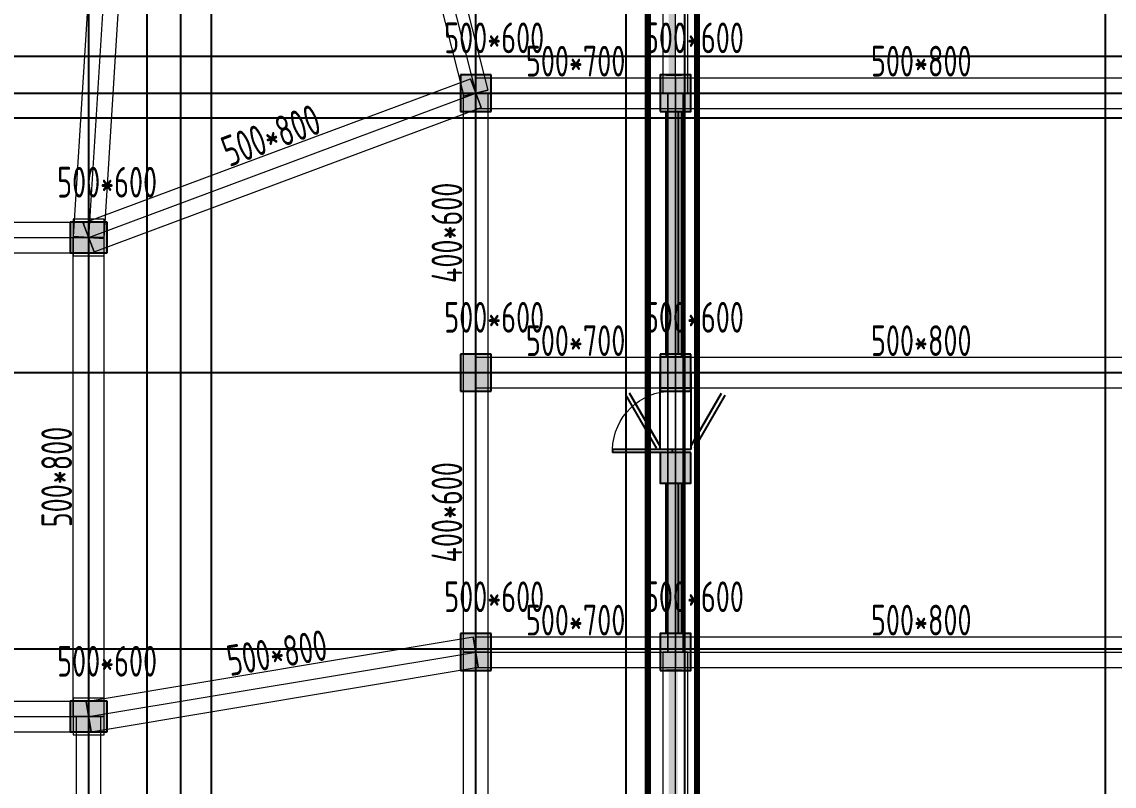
# Model space of a CAD drawing. Extents: x 369444 to 684549, y -549309 to 575337.
# Drawn here: x 488087 to 505864, y 432274 to 444718 of the extents above; entities that cross this region are included whole.
import ezdxf

# ---------------------------------------------------------------- set-up
doc = ezdxf.new("R2010")
doc.units = 0
doc.header["$LTSCALE"] = 1000
doc.header["$MEASUREMENT"] = 0
doc.linetypes.add('DASH', pattern=[0.35, 0.25, -0.1])
for name, color, linetype, lineweight, true_color in [('-1-0-1', 7, 'Continuous', 0, 0xc0c0c0), ('-1-1-2', 7, 'Continuous', 0, 0xc0c0c0), ('-2-0-1', 1, 'Continuous', 0, 0xff0000), ('-2-1-2', 9, 'Continuous', 0, 0x808080), ('1-6-1', 7, 'Continuous', 0, 0x55ff55), ('1-6-2', 7, 'Continuous', 0, 0x55ff55), ('11-6-1', 2, 'Continuous', 0, 0xffff00), ('11-6-2', 2, 'Continuous', 0, 0xffff00), ('11-6-5', 2, 'Continuous', 0, 0xffff00), ('12-6-1', 4, 'Continuous', 0, 0x00ffff), ('12-6-2', 4, 'Continuous', 0, 0x00ffff), ('12-6-5', 4, 'Continuous', 0, 0x00ffff)]:
    doc.layers.add(name, color=color, linetype=linetype, lineweight=lineweight, true_color=true_color)
for name, color, linetype in [('A-WALL-HATCH', 8, 'Continuous'), ('COLUMN', 9, 'Continuous'), ('DOTE', 1, 'Continuous'), ('PUB_HATCH', 8, 'Continuous'), ('WALL', 9, 'Continuous'), ('WINDOW', 4, 'Continuous'), ('防火分区线', 7, 'Continuous')]:
    doc.layers.add(name, color=color, linetype=linetype)
doc.styles.add('yjkcad', font='yjkeng.shx', dxfattribs={"width": 0.7, "height": 250, "bigfont": 'yjkchn.shx'})

# ---------------------------------------------------------------- blocks, each defined once
blk = doc.blocks.new('$DorLib2D$00000213')
at = {"color": 0, "linetype": 'DASH', "const_width": 0.02}
blk.add_lwpolyline([(0.5, 0), (-0.5, 0)], dxfattribs=at)
blk = doc.blocks.new('$DorLib2D$00000001')
for p, q in [((0.45, 0.975), (0.5, 0.975)), ((0.45, 0), (0.45, 0.975)), ((0.5, 0), (0.5, 0.975)), ((0.5, 0), (0.45, 0))]:
    blk.add_line(p, q)
at = {"lineweight": 13}
blk.add_arc((0.475, 0), 0.975, 91.4693, 180, dxfattribs=at)
blk = doc.blocks.new('_FZH')
blk.add_lwpolyline([(-0.5, -0.5), (0.5, -0.5), (0.5, 0.5), (-0.5, 0.5)], close=True)
at = {"layer": 'PUB_HATCH'}
blk.add_solid([(-0.5, -0.5), (0.5, -0.5), (-0.5, 0.5), (0.5, 0.5)], dxfattribs=at)
blk = doc.blocks.new('$DorLib2D$00000193')
at = {"color": 0}
blk.add_line((-0.5, 0.1), (0.366, 0.6), dxfattribs=at)
at = {"color": 0, "const_width": 0.0333}
blk.add_lwpolyline([(-0.533, 0.158), (0.333, 0.658)], dxfattribs=at)

msp = doc.modelspace()

# ---------------------------------------------------------------- hatches: boundary and pattern name
at = {"layer": 'A-WALL-HATCH'}
for points in [[(495724.7, 443256.6), (495724.7, 443856.6), (495224.7, 443856.6), (495224.7, 443256.6)], [(498974.7, 443256.6), (498974.7, 443856.6), (498474.7, 443856.6), (498474.7, 443256.6)], [(489474.9, 440956.9), (489474.9, 441456.9), (488874.9, 441456.9), (488874.9, 440956.9)], [(495724.7, 438706.6), (495724.7, 439306.6), (495224.7, 439306.6), (495224.7, 438706.6)], [(498974.7, 438706.6), (498974.7, 439306.6), (498474.7, 439306.6), (498474.7, 438706.6)], [(498974.6, 437206.7), (498974.6, 437706.7), (498474.6, 437706.7), (498474.6, 437206.7)], [(495724.7, 434156.6), (495724.7, 434756.6), (495224.7, 434756.6), (495224.7, 434156.6)], [(498974.7, 434156.6), (498974.7, 434756.6), (498474.7, 434756.6), (498474.7, 434156.6)], [(489474.9, 433157), (489474.9, 433657), (488874.9, 433657), (488874.9, 433157)]]:
    msp.add_hatch(color=256, dxfattribs=at).paths.add_polyline_path(points)
at = {"layer": 'PUB_HATCH'}
for points in [[(498824.6, 443256.6), (498574.6, 443256.6), (498574.6, 439257), (498824.6, 439257)], [(498574.6, 434756.6), (498824.6, 434756.6), (498824.6, 437206.7), (498574.6, 437206.7)]]:
    msp.add_hatch(color=256, dxfattribs=at).paths.add_polyline_path(points)

# ---------------------------------------------------------------- linework, layer by layer
at = {"layer": '-1-0-1', "color": 0}
for p in [(495474.3, 443557.1, -3600), (498724.3, 443557.1, -3600), (489174.3, 441207.1, -3600), (495474.3, 439007.1, -3600), (498724.3, 439007.1, -3600), (495474.3, 434457.1, -3600), (498724.3, 434457.1, -3600), (489174.3, 433407.1, -3600)]:
    msp.add_point(p, dxfattribs=at)
at = {"layer": '-1-1-2', "color": 0}
for p, q in [((495474.3, 443557.1, -3600), (495474.3, 443557.1)), ((498724.3, 443557.1, -3600), (498724.3, 443557.1)), ((489174.3, 441207.1, -3600), (489174.3, 441207.1)), ((495474.3, 439007.1, -3600), (495474.3, 439007.1)), ((498724.3, 439007.1, -3600), (498724.3, 439007.1)), ((495474.3, 434457.1, -3600), (495474.3, 434457.1)), ((498724.3, 434457.1, -3600), (498724.3, 434457.1)), ((489174.3, 433407.1, -3600), (489174.3, 433407.1))]:
    msp.add_line(p, q, dxfattribs=at)
at = {"layer": '-2-0-1', "color": 0}
for p, q in [((489174.3, 441207.1, -3600), (489774.3, 450706.9, -3600)), ((493674.3, 450706.9, -3600), (495474.3, 443557.1, -3600)), ((498724.3, 443557.1, -3600), (498724.3, 450706.9, -3600)), ((489174.3, 441207.1, -3600), (495474.3, 443557.1, -3600)), ((495474.3, 443557.1, -3600), (498724.3, 443557.1, -3600)), ((495474.3, 439007.1, -3600), (495474.3, 443557.1, -3600)), ((498724.3, 443557.1, -3600), (506724.3, 443557.1, -3600)), ((498724.3, 439007.1, -3600), (498724.3, 443557.1, -3600)), ((484474.3, 441207.1, -3600), (489174.3, 441207.1, -3600)), ((489174.3, 433407.1, -3600), (489174.3, 441207.1, -3600)), ((495474.3, 439007.1, -3600), (498724.3, 439007.1, -3600)), ((495474.3, 434457.1, -3600), (495474.3, 439007.1, -3600)), ((498724.3, 439007.1, -3600), (506724.3, 439007.1, -3600)), ((498724.3, 434457.1, -3600), (498724.3, 439007.1, -3600)), ((489174.3, 433407.1, -3600), (495474.3, 434457.1, -3600)), ((495474.3, 427857.1, -3600), (495474.3, 434457.1, -3600)), ((495474.3, 434457.1, -3600), (498724.3, 434457.1, -3600)), ((498724.3, 427857.1, -3600), (498724.3, 434457.1, -3600)), ((498724.3, 434457.1, -3600), (506724.3, 434457.1, -3600)), ((484474.3, 433407.1, -3600), (489174.3, 433407.1, -3600)), ((489174.3, 428007.1, -3600), (489174.3, 433407.1, -3600))]:
    msp.add_line(p, q, dxfattribs=at)
at = {"layer": '-2-1-2', "color": 0}
for p, q in [((489174.3, 441207.1), (489774.3, 450706.9)), ((493674.3, 450706.9), (495474.3, 443557.1)), ((498724.3, 443557.1), (498724.3, 450706.9)), ((489174.3, 441207.1), (495474.3, 443557.1)), ((495474.3, 443557.1), (498724.3, 443557.1)), ((495474.3, 439007.1), (495474.3, 443557.1)), ((498724.3, 443557.1), (506724.3, 443557.1)), ((498724.3, 439007.1), (498724.3, 443557.1)), ((484474.3, 441207.1), (489174.3, 441207.1)), ((489174.3, 433407.1), (489174.3, 441207.1)), ((495474.3, 439007.1), (498724.3, 439007.1)), ((495474.3, 434457.1), (495474.3, 439007.1)), ((498724.3, 439007.1), (506724.3, 439007.1)), ((498724.3, 434457.1), (498724.3, 439007.1)), ((489174.3, 433407.1), (495474.3, 434457.1)), ((495474.3, 427857.1), (495474.3, 434457.1)), ((495474.3, 434457.1), (498724.3, 434457.1)), ((498724.3, 427857.1), (498724.3, 434457.1)), ((498724.3, 434457.1), (506724.3, 434457.1)), ((484474.3, 433407.1), (489174.3, 433407.1)), ((489174.3, 428007.1), (489174.3, 433407.1))]:
    msp.add_line(p, q, dxfattribs=at)
at = {"layer": '1-6-1', "color": 0}
for p, q in [((498599.3, 443557.1, -8700), (498599.3, 439007.1, -8700)), ((498599.3, 443557.1, -5100), (498599.3, 443557.1, -8700)), ((498599.3, 439007.1, -5100), (498599.3, 443557.1, -5100)), ((498599.3, 443557.1, -8700), (498599.3, 443557.1, -5100)), ((498849.3, 443557.1, -8700), (498599.3, 443557.1, -8700)), ((498599.3, 443557.1, -5100), (498849.3, 443557.1, -5100)), ((498849.3, 443557.1, -5100), (498849.3, 439007.1, -5100)), ((498849.3, 443557.1, -8700), (498849.3, 443557.1, -5100)), ((498849.3, 439007.1, -8700), (498849.3, 443557.1, -8700)), ((498849.3, 443557.1, -5100), (498849.3, 443557.1, -8700)), ((498599.3, 439007.1, -8700), (498599.3, 439007.1, -5100)), ((498599.3, 439007.1, -8700), (498599.3, 434457.1, -8700)), ((498599.3, 439007.1, -5100), (498599.3, 439007.1, -8700)), ((498599.3, 434457.1, -5100), (498599.3, 439007.1, -5100)), ((498849.3, 439007.1, -5100), (498849.3, 439007.1, -8700)), ((498849.3, 439007.1, -5100), (498849.3, 434457.1, -5100)), ((498849.3, 439007.1, -8700), (498849.3, 439007.1, -5100)), ((498849.3, 434457.1, -8700), (498849.3, 439007.1, -8700)), ((498599.3, 434457.1, -8700), (498599.3, 434457.1, -5100)), ((498599.3, 434457.1, -8700), (498849.3, 434457.1, -8700)), ((498599.3, 434457.1, -5100), (498599.3, 434457.1, -8700)), ((498849.3, 434457.1, -5100), (498599.3, 434457.1, -5100)), ((498849.3, 434457.1, -5100), (498849.3, 434457.1, -8700)), ((498849.3, 434457.1, -8700), (498849.3, 434457.1, -5100))]:
    msp.add_line(p, q, dxfattribs=at)
at = {"layer": '1-6-2', "color": 0}
for p, q in [((498724.3, 443557.1, -5100), (498724.3, 439007.1, -5100)), ((498724.3, 443557.1, -8700), (498724.3, 443557.1, -5100)), ((498724.3, 439007.1, -8700), (498724.3, 443557.1, -8700)), ((498724.3, 439007.1, -5100), (498724.3, 439007.1, -8700)), ((498724.3, 439007.1, -5100), (498724.3, 434457.1, -5100)), ((498724.3, 439007.1, -8700), (498724.3, 439007.1, -5100)), ((498724.3, 434457.1, -8700), (498724.3, 439007.1, -8700)), ((498724.3, 434457.1, -5100), (498724.3, 434457.1, -8700))]:
    msp.add_line(p, q, dxfattribs=at)
at = {"layer": '11-6-1', "color": 0}
for p, q in [((495224.3, 443857.1), (495224.3, 443257.1)), ((495724.3, 443857.1), (495224.3, 443857.1)), ((495224.3, 443857.1, -3600), (495224.3, 443257.1, -3600)), ((495724.3, 443857.1, -3600), (495224.3, 443857.1, -3600)), ((495224.3, 443857.1, -3600), (495224.3, 443857.1)), ((495724.3, 443257.1), (495724.3, 443857.1)), ((495724.3, 443257.1, -3600), (495724.3, 443857.1, -3600)), ((495724.3, 443857.1, -3600), (495724.3, 443857.1)), ((498474.3, 443857.1), (498474.3, 443257.1)), ((498974.3, 443857.1), (498474.3, 443857.1)), ((498474.3, 443857.1, -3600), (498474.3, 443257.1, -3600)), ((498974.3, 443857.1, -3600), (498474.3, 443857.1, -3600)), ((498474.3, 443857.1, -3600), (498474.3, 443857.1)), ((498974.3, 443257.1), (498974.3, 443857.1)), ((498974.3, 443257.1, -3600), (498974.3, 443857.1, -3600)), ((498974.3, 443857.1, -3600), (498974.3, 443857.1)), ((495224.3, 443257.1), (495724.3, 443257.1)), ((495224.3, 443257.1, -3600), (495724.3, 443257.1, -3600)), ((495224.3, 443257.1, -3600), (495224.3, 443257.1)), ((495724.3, 443257.1, -3600), (495724.3, 443257.1)), ((498474.3, 443257.1), (498974.3, 443257.1)), ((498474.3, 443257.1, -3600), (498974.3, 443257.1, -3600)), ((498474.3, 443257.1, -3600), (498474.3, 443257.1)), ((498974.3, 443257.1, -3600), (498974.3, 443257.1)), ((488924.3, 441507.1), (488924.3, 440907.1)), ((489424.3, 441507.1), (488924.3, 441507.1)), ((488924.3, 441507.1, -3600), (488924.3, 440907.1, -3600)), ((489424.3, 441507.1, -3600), (488924.3, 441507.1, -3600)), ((488924.3, 441507.1, -3600), (488924.3, 441507.1)), ((489424.3, 440907.1), (489424.3, 441507.1)), ((489424.3, 440907.1, -3600), (489424.3, 441507.1, -3600)), ((489424.3, 441507.1, -3600), (489424.3, 441507.1)), ((488924.3, 440907.1), (489424.3, 440907.1)), ((488924.3, 440907.1, -3600), (489424.3, 440907.1, -3600)), ((488924.3, 440907.1, -3600), (488924.3, 440907.1)), ((489424.3, 440907.1, -3600), (489424.3, 440907.1)), ((495224.3, 439307.1), (495224.3, 438707.1)), ((495724.3, 439307.1), (495224.3, 439307.1)), ((495224.3, 439307.1, -3600), (495224.3, 438707.1, -3600)), ((495724.3, 439307.1, -3600), (495224.3, 439307.1, -3600)), ((495224.3, 439307.1, -3600), (495224.3, 439307.1)), ((495724.3, 438707.1), (495724.3, 439307.1)), ((495724.3, 438707.1, -3600), (495724.3, 439307.1, -3600)), ((495724.3, 439307.1, -3600), (495724.3, 439307.1)), ((498474.3, 439307.1), (498474.3, 438707.1)), ((498974.3, 439307.1), (498474.3, 439307.1)), ((498474.3, 439307.1, -3600), (498474.3, 438707.1, -3600)), ((498974.3, 439307.1, -3600), (498474.3, 439307.1, -3600)), ((498474.3, 439307.1, -3600), (498474.3, 439307.1)), ((498974.3, 438707.1), (498974.3, 439307.1)), ((498974.3, 438707.1, -3600), (498974.3, 439307.1, -3600)), ((498974.3, 439307.1, -3600), (498974.3, 439307.1)), ((495224.3, 438707.1), (495724.3, 438707.1)), ((495224.3, 438707.1, -3600), (495724.3, 438707.1, -3600)), ((495224.3, 438707.1, -3600), (495224.3, 438707.1)), ((495724.3, 438707.1, -3600), (495724.3, 438707.1)), ((498474.3, 438707.1), (498974.3, 438707.1)), ((498474.3, 438707.1, -3600), (498974.3, 438707.1, -3600)), ((498474.3, 438707.1, -3600), (498474.3, 438707.1)), ((498974.3, 438707.1, -3600), (498974.3, 438707.1)), ((495224.3, 434757.1), (495224.3, 434157.1)), ((495724.3, 434757.1), (495224.3, 434757.1)), ((495224.3, 434757.1, -3600), (495224.3, 434157.1, -3600)), ((495724.3, 434757.1, -3600), (495224.3, 434757.1, -3600)), ((495224.3, 434757.1, -3600), (495224.3, 434757.1)), ((495724.3, 434157.1), (495724.3, 434757.1)), ((495724.3, 434157.1, -3600), (495724.3, 434757.1, -3600)), ((495724.3, 434757.1, -3600), (495724.3, 434757.1)), ((498474.3, 434757.1), (498474.3, 434157.1)), ((498974.3, 434757.1), (498474.3, 434757.1)), ((498474.3, 434757.1, -3600), (498474.3, 434157.1, -3600)), ((498974.3, 434757.1, -3600), (498474.3, 434757.1, -3600)), ((498474.3, 434757.1, -3600), (498474.3, 434757.1)), ((498974.3, 434157.1), (498974.3, 434757.1)), ((498974.3, 434157.1, -3600), (498974.3, 434757.1, -3600)), ((498974.3, 434757.1, -3600), (498974.3, 434757.1)), ((495224.3, 434157.1), (495724.3, 434157.1)), ((495224.3, 434157.1, -3600), (495724.3, 434157.1, -3600)), ((495224.3, 434157.1, -3600), (495224.3, 434157.1)), ((495724.3, 434157.1, -3600), (495724.3, 434157.1)), ((498474.3, 434157.1), (498974.3, 434157.1)), ((498474.3, 434157.1, -3600), (498974.3, 434157.1, -3600)), ((498474.3, 434157.1, -3600), (498474.3, 434157.1)), ((498974.3, 434157.1, -3600), (498974.3, 434157.1)), ((488924.3, 433707.1), (488924.3, 433107.1)), ((489424.3, 433707.1), (488924.3, 433707.1)), ((488924.3, 433707.1, -3600), (488924.3, 433107.1, -3600)), ((489424.3, 433707.1, -3600), (488924.3, 433707.1, -3600)), ((488924.3, 433707.1, -3600), (488924.3, 433707.1)), ((489424.3, 433107.1), (489424.3, 433707.1)), ((489424.3, 433107.1, -3600), (489424.3, 433707.1, -3600)), ((489424.3, 433707.1, -3600), (489424.3, 433707.1)), ((488924.3, 433107.1), (489424.3, 433107.1)), ((488924.3, 433107.1, -3600), (489424.3, 433107.1, -3600)), ((488924.3, 433107.1, -3600), (488924.3, 433107.1)), ((489424.3, 433107.1, -3600), (489424.3, 433107.1))]:
    msp.add_line(p, q, dxfattribs=at)
at = {"layer": '11-6-2', "color": 0}
for p, q in [((495474.3, 443557.1, -3600), (495474.3, 443557.1)), ((498724.3, 443557.1, -3600), (498724.3, 443557.1)), ((489174.3, 441207.1, -3600), (489174.3, 441207.1)), ((495474.3, 439007.1, -3600), (495474.3, 439007.1)), ((498724.3, 439007.1, -3600), (498724.3, 439007.1)), ((495474.3, 434457.1, -3600), (495474.3, 434457.1)), ((498724.3, 434457.1, -3600), (498724.3, 434457.1)), ((489174.3, 433407.1, -3600), (489174.3, 433407.1))]:
    msp.add_line(p, q, dxfattribs=at)
at = {"layer": '12-6-1', "color": 0}
for p, q in [((488924.8, 441222.8), (489524.8, 450722.7)), ((488924.8, 441222.8, -800), (489524.8, 450722.7, -800)), ((489423.8, 441191.3), (490023.8, 450691.2)), ((489423.8, 441191.3, -800), (490023.8, 450691.2, -800)), ((493480.4, 450658.1), (495280.4, 443508.2)), ((493480.4, 450658.1, -800), (495280.4, 443508.2, -800)), ((493868.3, 450755.8), (495668.3, 443605.9)), ((493868.3, 450755.8, -800), (495668.3, 443605.9, -800)), ((498524.3, 443557.1), (498524.3, 450706.9)), ((498524.3, 443557.1, -800), (498524.3, 450706.9, -800)), ((498924.3, 443557.1), (498924.3, 450706.9)), ((498924.3, 443557.1, -800), (498924.3, 450706.9, -800)), ((489086.9, 441441.3), (495386.9, 443791.3)), ((489086.9, 441441.3, -800), (495386.9, 443791.3, -800)), ((495386.9, 443791.3), (495561.7, 443322.8)), ((495386.9, 443791.3, -800), (495386.9, 443791.3)), ((495561.7, 443322.8, -800), (495386.9, 443791.3, -800)), ((495474.3, 443807.1), (495474.3, 443307.1)), ((495474.3, 443807.1, -700), (495474.3, 443807.1)), ((495474.3, 443307.1, -700), (495474.3, 443807.1, -700)), ((495474.3, 443807.1), (498724.3, 443807.1)), ((495474.3, 443807.1, -700), (498724.3, 443807.1, -700)), ((498724.3, 443807.1), (498724.3, 443307.1)), ((498724.3, 443807.1, -800), (498724.3, 443807.1)), ((498724.3, 443307.1, -800), (498724.3, 443807.1, -800)), ((498724.3, 443807.1), (506724.3, 443807.1)), ((498724.3, 443807.1, -800), (506724.3, 443807.1, -800)), ((498724.3, 443807.1), (498724.3, 443307.1)), ((498724.3, 443807.1, -700), (498724.3, 443807.1)), ((498724.3, 443307.1, -700), (498724.3, 443807.1, -700)), ((495274.3, 443557.1, -5100), (495674.3, 443557.1, -5100)), ((495274.3, 443557.1, -5700), (495274.3, 443557.1, -5100)), ((495674.3, 443557.1, -5700), (495274.3, 443557.1, -5700)), ((495274.3, 439007.1, -5100), (495274.3, 443557.1, -5100)), ((495274.3, 439007.1, -5700), (495274.3, 443557.1, -5700)), ((495668.3, 443605.9), (495280.4, 443508.2)), ((495280.4, 443508.2, -800), (495668.3, 443605.9, -800)), ((495668.3, 443605.9, -800), (495668.3, 443605.9)), ((495674.3, 443557.1, -5100), (495674.3, 443557.1, -5700)), ((495674.3, 439007.1, -5100), (495674.3, 443557.1, -5100)), ((495674.3, 439007.1, -5700), (495674.3, 443557.1, -5700)), ((498524.3, 443557.1), (498924.3, 443557.1)), ((498524.3, 443557.1, -800), (498524.3, 443557.1)), ((498924.3, 443557.1, -800), (498524.3, 443557.1, -800)), ((498924.3, 443557.1), (498924.3, 443557.1, -800)), ((495280.4, 443508.2), (495280.4, 443508.2, -800)), ((489261.7, 440972.8), (495561.7, 443322.8)), ((489261.7, 440972.8, -800), (495561.7, 443322.8, -800)), ((495474.3, 443307.1), (495474.3, 443307.1, -700)), ((495474.3, 443307.1), (498724.3, 443307.1)), ((495474.3, 443307.1, -700), (498724.3, 443307.1, -700)), ((495561.7, 443322.8), (495561.7, 443322.8, -800)), ((498724.3, 443307.1), (498724.3, 443307.1, -800)), ((498724.3, 443307.1), (506724.3, 443307.1)), ((498724.3, 443307.1, -800), (506724.3, 443307.1, -800)), ((498724.3, 443307.1), (498724.3, 443307.1, -700)), ((484474.3, 441457.1), (489174.3, 441457.1)), ((484474.3, 441457.1, -700), (489174.3, 441457.1, -700)), ((489086.9, 441441.3), (489261.7, 440972.8)), ((489086.9, 441441.3, -800), (489086.9, 441441.3)), ((489261.7, 440972.8, -800), (489086.9, 441441.3, -800)), ((489174.3, 441457.1), (489174.3, 440957.1)), ((489174.3, 441457.1, -700), (489174.3, 441457.1)), ((489174.3, 440957.1, -700), (489174.3, 441457.1, -700)), ((488924.8, 441222.8), (489423.8, 441191.3)), ((488924.8, 441222.8, -800), (488924.8, 441222.8)), ((489423.8, 441191.3, -800), (488924.8, 441222.8, -800)), ((488924.3, 441207.1), (489424.3, 441207.1)), ((488924.3, 441207.1, -800), (488924.3, 441207.1)), ((489424.3, 441207.1, -800), (488924.3, 441207.1, -800)), ((488924.3, 433407.1), (488924.3, 441207.1)), ((488924.3, 433407.1, -800), (488924.3, 441207.1, -800)), ((489423.8, 441191.3), (489423.8, 441191.3, -800)), ((489424.3, 441207.1), (489424.3, 441207.1, -800)), ((489424.3, 433407.1), (489424.3, 441207.1)), ((489424.3, 433407.1, -800), (489424.3, 441207.1, -800)), ((484474.3, 440957.1), (489174.3, 440957.1)), ((484474.3, 440957.1, -700), (489174.3, 440957.1, -700)), ((489174.3, 440957.1), (489174.3, 440957.1, -700)), ((489261.7, 440972.8), (489261.7, 440972.8, -800)), ((495474.3, 439257.1), (495474.3, 438757.1)), ((495474.3, 439257.1, -700), (495474.3, 439257.1)), ((495474.3, 438757.1, -700), (495474.3, 439257.1, -700)), ((495474.3, 439257.1), (498724.3, 439257.1)), ((495474.3, 439257.1, -700), (498724.3, 439257.1, -700)), ((498724.3, 439257.1), (498724.3, 438757.1)), ((498724.3, 439257.1, -700), (498724.3, 439257.1)), ((498724.3, 438757.1, -700), (498724.3, 439257.1, -700)), ((498724.3, 439257.1), (498724.3, 438757.1)), ((498724.3, 439257.1, -800), (498724.3, 439257.1)), ((498724.3, 438757.1, -800), (498724.3, 439257.1, -800)), ((498724.3, 439257.1), (506724.3, 439257.1)), ((498724.3, 439257.1, -800), (506724.3, 439257.1, -800)), ((495274.3, 439007.1, -5100), (495674.3, 439007.1, -5100)), ((495274.3, 439007.1, -5700), (495274.3, 439007.1, -5100)), ((495674.3, 439007.1, -5700), (495274.3, 439007.1, -5700)), ((495274.3, 434457.1, -5100), (495274.3, 439007.1, -5100)), ((495274.3, 434457.1, -5700), (495274.3, 439007.1, -5700)), ((495274.3, 439007.1, -5100), (495674.3, 439007.1, -5100)), ((495274.3, 439007.1, -5700), (495274.3, 439007.1, -5100)), ((495674.3, 439007.1, -5700), (495274.3, 439007.1, -5700)), ((495674.3, 439007.1, -5100), (495674.3, 439007.1, -5700)), ((495674.3, 434457.1, -5100), (495674.3, 439007.1, -5100)), ((495674.3, 434457.1, -5700), (495674.3, 439007.1, -5700)), ((495674.3, 439007.1, -5100), (495674.3, 439007.1, -5700)), ((495474.3, 438757.1), (495474.3, 438757.1, -700)), ((495474.3, 438757.1), (498724.3, 438757.1)), ((495474.3, 438757.1, -700), (498724.3, 438757.1, -700)), ((498724.3, 438757.1), (498724.3, 438757.1, -700)), ((498724.3, 438757.1), (498724.3, 438757.1, -800)), ((498724.3, 438757.1), (506724.3, 438757.1)), ((498724.3, 438757.1, -800), (506724.3, 438757.1, -800)), ((489133.2, 433653.7), (495433.2, 434703.7)), ((489133.2, 433653.7, -800), (495433.2, 434703.7, -800)), ((495433.2, 434703.7), (495515.4, 434210.5)), ((495433.2, 434703.7, -800), (495433.2, 434703.7)), ((495515.4, 434210.5, -800), (495433.2, 434703.7, -800)), ((495474.3, 434707.1), (495474.3, 434207.1)), ((495474.3, 434707.1, -700), (495474.3, 434707.1)), ((495474.3, 434207.1, -700), (495474.3, 434707.1, -700)), ((495474.3, 434707.1), (498724.3, 434707.1)), ((495474.3, 434707.1, -700), (498724.3, 434707.1, -700)), ((498724.3, 434707.1), (498724.3, 434207.1)), ((498724.3, 434707.1, -700), (498724.3, 434707.1)), ((498724.3, 434207.1, -700), (498724.3, 434707.1, -700)), ((498724.3, 434707.1), (498724.3, 434207.1)), ((498724.3, 434707.1, -800), (498724.3, 434707.1)), ((498724.3, 434207.1, -800), (498724.3, 434707.1, -800)), ((498724.3, 434707.1), (506724.3, 434707.1)), ((498724.3, 434707.1, -800), (506724.3, 434707.1, -800)), ((495274.3, 434457.1, -5100), (495674.3, 434457.1, -5100)), ((495274.3, 434457.1, -5700), (495274.3, 434457.1, -5100)), ((495674.3, 434457.1, -5700), (495274.3, 434457.1, -5700)), ((495274.3, 434457.1, -5100), (495674.3, 434457.1, -5100)), ((495274.3, 434457.1, -5900), (495274.3, 434457.1, -5100)), ((495674.3, 434457.1, -5900), (495274.3, 434457.1, -5900)), ((495274.3, 427857.1, -5100), (495274.3, 434457.1, -5100)), ((495274.3, 427857.1, -5900), (495274.3, 434457.1, -5900)), ((495674.3, 434457.1, -5100), (495674.3, 434457.1, -5700)), ((495674.3, 434457.1, -5100), (495674.3, 434457.1, -5900)), ((495674.3, 427857.1, -5100), (495674.3, 434457.1, -5100)), ((495674.3, 427857.1, -5900), (495674.3, 434457.1, -5900)), ((498524.3, 434457.1, -5100), (498924.3, 434457.1, -5100)), ((498524.3, 434457.1, -6200), (498524.3, 434457.1, -5100)), ((498924.3, 434457.1, -6200), (498524.3, 434457.1, -6200)), ((498524.3, 427857.1, -5100), (498524.3, 434457.1, -5100)), ((498524.3, 427857.1, -6200), (498524.3, 434457.1, -6200)), ((498924.3, 434457.1, -5100), (498924.3, 434457.1, -6200)), ((498924.3, 427857.1, -5100), (498924.3, 434457.1, -5100)), ((498924.3, 427857.1, -6200), (498924.3, 434457.1, -6200)), ((489215.4, 433160.5), (495515.4, 434210.5)), ((489215.4, 433160.5, -800), (495515.4, 434210.5, -800)), ((495474.3, 434207.1), (495474.3, 434207.1, -700)), ((495474.3, 434207.1), (498724.3, 434207.1)), ((495474.3, 434207.1, -700), (498724.3, 434207.1, -700)), ((495515.4, 434210.5), (495515.4, 434210.5, -800)), ((498724.3, 434207.1), (498724.3, 434207.1, -700)), ((498724.3, 434207.1), (498724.3, 434207.1, -800)), ((498724.3, 434207.1), (506724.3, 434207.1)), ((498724.3, 434207.1, -800), (506724.3, 434207.1, -800)), ((484474.3, 433657.1), (489174.3, 433657.1)), ((484474.3, 433657.1, -700), (489174.3, 433657.1, -700)), ((489133.2, 433653.7), (489215.4, 433160.5)), ((489133.2, 433653.7, -800), (489133.2, 433653.7)), ((489215.4, 433160.5, -800), (489133.2, 433653.7, -800)), ((489174.3, 433657.1), (489174.3, 433157.1)), ((489174.3, 433657.1, -700), (489174.3, 433657.1)), ((489174.3, 433157.1, -700), (489174.3, 433657.1, -700)), ((488924.3, 433407.1), (489424.3, 433407.1)), ((488924.3, 433407.1, -800), (488924.3, 433407.1)), ((489424.3, 433407.1, -800), (488924.3, 433407.1, -800)), ((488974.3, 433407.1, -5100), (489374.3, 433407.1, -5100)), ((488974.3, 433407.1, -5900), (488974.3, 433407.1, -5100)), ((489374.3, 433407.1, -5900), (488974.3, 433407.1, -5900)), ((488974.3, 428007.1, -5100), (488974.3, 433407.1, -5100)), ((488974.3, 428007.1, -5900), (488974.3, 433407.1, -5900)), ((489374.3, 433407.1, -5100), (489374.3, 433407.1, -5900)), ((489374.3, 428007.1, -5100), (489374.3, 433407.1, -5100)), ((489374.3, 428007.1, -5900), (489374.3, 433407.1, -5900)), ((489424.3, 433407.1), (489424.3, 433407.1, -800)), ((484474.3, 433157.1), (489174.3, 433157.1)), ((484474.3, 433157.1, -700), (489174.3, 433157.1, -700)), ((489174.3, 433157.1), (489174.3, 433157.1, -700)), ((489215.4, 433160.5), (489215.4, 433160.5, -800))]:
    msp.add_line(p, q, dxfattribs=at)
at = {"layer": '12-6-2', "color": 0}
for p, q in [((489174.3, 441207.1), (489774.3, 450706.9)), ((493674.3, 450706.9), (495474.3, 443557.1)), ((498724.3, 443557.1), (498724.3, 450706.9)), ((489174.3, 441207.1), (495474.3, 443557.1)), ((495474.3, 443557.1), (498724.3, 443557.1)), ((495474.3, 439007.1, -5100), (495474.3, 443557.1, -5100)), ((498724.3, 443557.1), (506724.3, 443557.1)), ((484474.3, 441207.1), (489174.3, 441207.1)), ((489174.3, 433407.1), (489174.3, 441207.1)), ((495474.3, 434457.1, -5100), (495474.3, 439007.1, -5100)), ((495474.3, 439007.1), (498724.3, 439007.1)), ((498724.3, 439007.1), (506724.3, 439007.1)), ((489174.3, 433407.1), (495474.3, 434457.1)), ((495474.3, 427857.1, -5100), (495474.3, 434457.1, -5100)), ((495474.3, 434457.1), (498724.3, 434457.1)), ((498724.3, 427857.1, -5100), (498724.3, 434457.1, -5100)), ((498724.3, 434457.1), (506724.3, 434457.1)), ((484474.3, 433407.1), (489174.3, 433407.1)), ((489174.3, 428007.1, -5100), (489174.3, 433407.1, -5100))]:
    msp.add_line(p, q, dxfattribs=at)
at = {"layer": 'COLUMN', "color": 8}
for p, q in [((495724.7, 443856.6), (495224.7, 443856.6)), ((495224.7, 443856.6), (495224.7, 443256.6)), ((495724.7, 443256.6), (495724.7, 443856.6)), ((498974.7, 443856.6), (498474.7, 443856.6)), ((498474.7, 443856.6), (498474.7, 443256.6)), ((498974.7, 443256.6), (498974.7, 443856.6)), ((495224.7, 443256.6), (495724.7, 443256.6)), ((498474.7, 443256.6), (498974.7, 443256.6)), ((489474.9, 441456.9), (488874.9, 441456.9)), ((488874.9, 441456.9), (488874.9, 440956.9)), ((489474.9, 440956.9), (489474.9, 441456.9)), ((488874.9, 440956.9), (489474.9, 440956.9)), ((495724.7, 439306.6), (495224.7, 439306.6)), ((495224.7, 439306.6), (495224.7, 438706.6)), ((495724.7, 438706.6), (495724.7, 439306.6)), ((498974.7, 439306.6), (498474.7, 439306.6)), ((498474.7, 439306.6), (498474.7, 438706.6)), ((498974.7, 438706.6), (498974.7, 439306.6)), ((495224.7, 438706.6), (495724.7, 438706.6)), ((498474.7, 438706.6), (498974.7, 438706.6)), ((498974.6, 437706.7), (498474.6, 437706.7)), ((498474.6, 437706.7), (498474.6, 437206.7)), ((498974.6, 437206.7), (498974.6, 437706.7)), ((498474.6, 437206.7), (498974.6, 437206.7)), ((495724.7, 434756.6), (495224.7, 434756.6)), ((495224.7, 434756.6), (495224.7, 434156.6)), ((495724.7, 434156.6), (495724.7, 434756.6)), ((498974.7, 434756.6), (498474.7, 434756.6)), ((498474.7, 434756.6), (498474.7, 434156.6)), ((498974.7, 434156.6), (498974.7, 434756.6)), ((495224.7, 434156.6), (495724.7, 434156.6)), ((498474.7, 434156.6), (498974.7, 434156.6)), ((489474.9, 433657), (488874.9, 433657)), ((488874.9, 433657), (488874.9, 433157)), ((489474.9, 433157), (489474.9, 433657)), ((488874.9, 433157), (489474.9, 433157))]:
    msp.add_line(p, q, dxfattribs=at)
at = {"layer": 'DOTE', "color": 8}
for p, q in [((489174.5, 59364.2), (489174.5, 476704.8)), ((490124.5, 59364.2), (490124.5, 476704.8)), ((490674.5, 59364.2), (490674.5, 476704.8)), ((491174.5, 59364.2), (491174.5, 476704.8)), ((495474.5, 261807), (495474.5, 476704.8)), ((497924.5, 59364.2), (497924.5, 476704.8)), ((498874.5, 59364.2), (498874.5, 476704.8)), ((505724.5, 59364.2), (505724.5, 476704.8))]:
    msp.add_line(p, q, dxfattribs=at)
at = {"layer": 'DOTE', "color": 8, "lineweight": -2}
for p, q in [((377844.4, 444157), (624570.9, 444157)), ((377844.4, 443557), (624570.9, 443557)), ((377844.4, 443157), (624570.9, 443157)), ((377844.4, 439007), (624570.9, 439007)), ((377844.4, 434507), (624570.9, 434507))]:
    msp.add_line(p, q, dxfattribs=at)
at = {"layer": 'WALL', "linetype": 'ByBlock'}
for p, q in [((498774.5, 443856.6), (498574.5, 443856.6)), ((498574.5, 443856.6), (498574.5, 443856.6)), ((498774.5, 443856.6), (498774.5, 443856.6)), ((498574.5, 439306.6), (498574.5, 443256.6)), ((498774.5, 439306.6), (498774.5, 443256.6)), ((498574.5, 434756.6), (498574.5, 437206.7)), ((498774.5, 434756.6), (498774.5, 437206.7))]:
    msp.add_line(p, q, dxfattribs=at)
at = {"layer": 'WALL'}
for p, q in [((498824.6, 443856.6), (498574.6, 443856.6)), ((498574.6, 443256.6), (498574.6, 439257)), ((498824.6, 443256.6), (498824.6, 439257)), ((498574.6, 437206.7), (498574.6, 434756.6)), ((498824.6, 437206.7), (498824.6, 434756.6)), ((498824.6, 434156.6), (498574.6, 434156.6))]:
    msp.add_line(p, q, dxfattribs=at)
at = {"layer": 'WINDOW', "linetype": 'DASH'}
msp.add_line((498574.6, 443856.6), (498824.6, 443856.6), dxfattribs=at)
at = {"layer": 'WINDOW'}
msp.add_lwpolyline([(498974.6, 437757.1), (498474.6, 437757.1), (498474.6, 439007.1), (498974.6, 439007.1)], close=True, dxfattribs=at)
at = {"layer": '防火分区线', "color": 2, "linetype": 'DASH', "ltscale": 8, "const_width": 100}
for points in [[(498274.5, 451107), (498274.5, 406256.7)], [(499074.5, 450307), (499074.5, 407056.7)]]:
    msp.add_lwpolyline(points, dxfattribs=at)
at = {"layer": '防火分区线', "color": 130, "linetype": 'DASH', "ltscale": 8, "const_width": 100}
for points in [[(498274.5, 407056.8), (498274.5, 451107)], [(499074.5, 406256.7), (499074.5, 450307)]]:
    msp.add_lwpolyline(points, dxfattribs=at)

# ---------------------------------------------------------------- block references
at = {"layer": 'COLUMN', "xscale": 499.8053283691406, "yscale": 600, "zscale": 600}
msp.add_blockref('_FZH', (498724.6, 443556.6), dxfattribs=at)
at = {"layer": 'WALL', "rotation": 180}
for p, xscale, yscale, zscale in [((498724.6, 439007, -8196.6), 500.0597915649414, 500, 500), ((498724.6, 437456.7, -16200.1), 499.9999923706055, 500.0000004768372, 500.0000004768372)]:
    msp.add_blockref('_FZH', p, dxfattribs=dict(at, xscale=xscale, yscale=yscale, zscale=zscale))
at = {"layer": 'WALL', "xscale": 499.9387512207031, "yscale": 600, "zscale": 600}
msp.add_blockref('_FZH', (498724.6, 434456.6, -96.5), dxfattribs=at)
at = {"layer": 'WINDOW', "linetype": 'ByBlock', "lineweight": -2, "rotation": 270}
for p, xscale, yscale, zscale in [((498674.5, 446856.6), -6000, 6000, 6000), ((498674.5, 431156.6), -6000.004703044891, 6000.004703044891, 6000.004703044891)]:
    msp.add_blockref('$DorLib2D$00000213', p, dxfattribs=dict(at, xscale=xscale, yscale=yscale, zscale=zscale))
at = {"layer": 'WINDOW', "lineweight": -2, "xscale": -1000, "yscale": 1000, "zscale": -1000, "rotation": 90}
msp.add_blockref('$DorLib2D$00000001', (498674.5, 438206.7), dxfattribs=at)
at = {"layer": 'WINDOW'}
for name, p, xscale, yscale, zscale, rotation in [('$DorLib2D$00000193', (498574.5, 438307.5, -96.5), 1000.000000000001, 1000.000000000001, -1000.000000000001, 90), ('$DorLib2D$00000193', (498874.5, 438307.5, -96.5), -1000.000000000001, 1000.000000000001, -1000.000000000001, 270), ('$DorLib2D$00000213', (498699.6, 431156.6), 6000, 6000, -6000, 90)]:
    msp.add_blockref(name, p, dxfattribs=dict(at, xscale=xscale, yscale=yscale, zscale=zscale, rotation=rotation))

# ---------------------------------------------------------------- texts
at = {"layer": '11-6-5', "color": 0, "char_height": 500, "attachment_point": 8, "style": 'yjkcad'}
for insert in [(495774.3, 444207.1, -3600), (499024.3, 444207.1, -3600), (489474.3, 441857.1, -3600), (495774.3, 439657.1, -3600), (499024.3, 439657.1, -3600), (495774.3, 435107.1, -3600), (499024.3, 435107.1, -3600), (489474.3, 434057.1, -3600)]:
    msp.add_mtext('500*600', dxfattribs=dict(at, insert=insert))
at = {"layer": '12-6-5', "color": 0, "char_height": 500, "attachment_point": 8, "style": 'yjkcad'}
for s, insert in [('500*700', (497099.3, 443827.1)), ('500*800', (502724.3, 443827.1)), ('500*700', (497099.3, 439277.1)), ('500*800', (502724.3, 439277.1)), ('500*700', (497099.3, 434727.1)), ('500*800', (502724.3, 434727.1))]:
    msp.add_mtext(s, dxfattribs=dict(at, insert=insert))
for s, insert, rotation in [('500*800', (492230, 442635), 20.45631), ('400*600', (495254.3, 441282.1), 90), ('500*800', (488904.3, 437307.1), 90), ('400*600', (495254.3, 436732.1), 90), ('500*800', (492279.9, 434198.4), 9.46232)]:
    msp.add_mtext(s, dxfattribs=dict(at, insert=insert, rotation=rotation))

doc.saveas('drawing.dxf')
